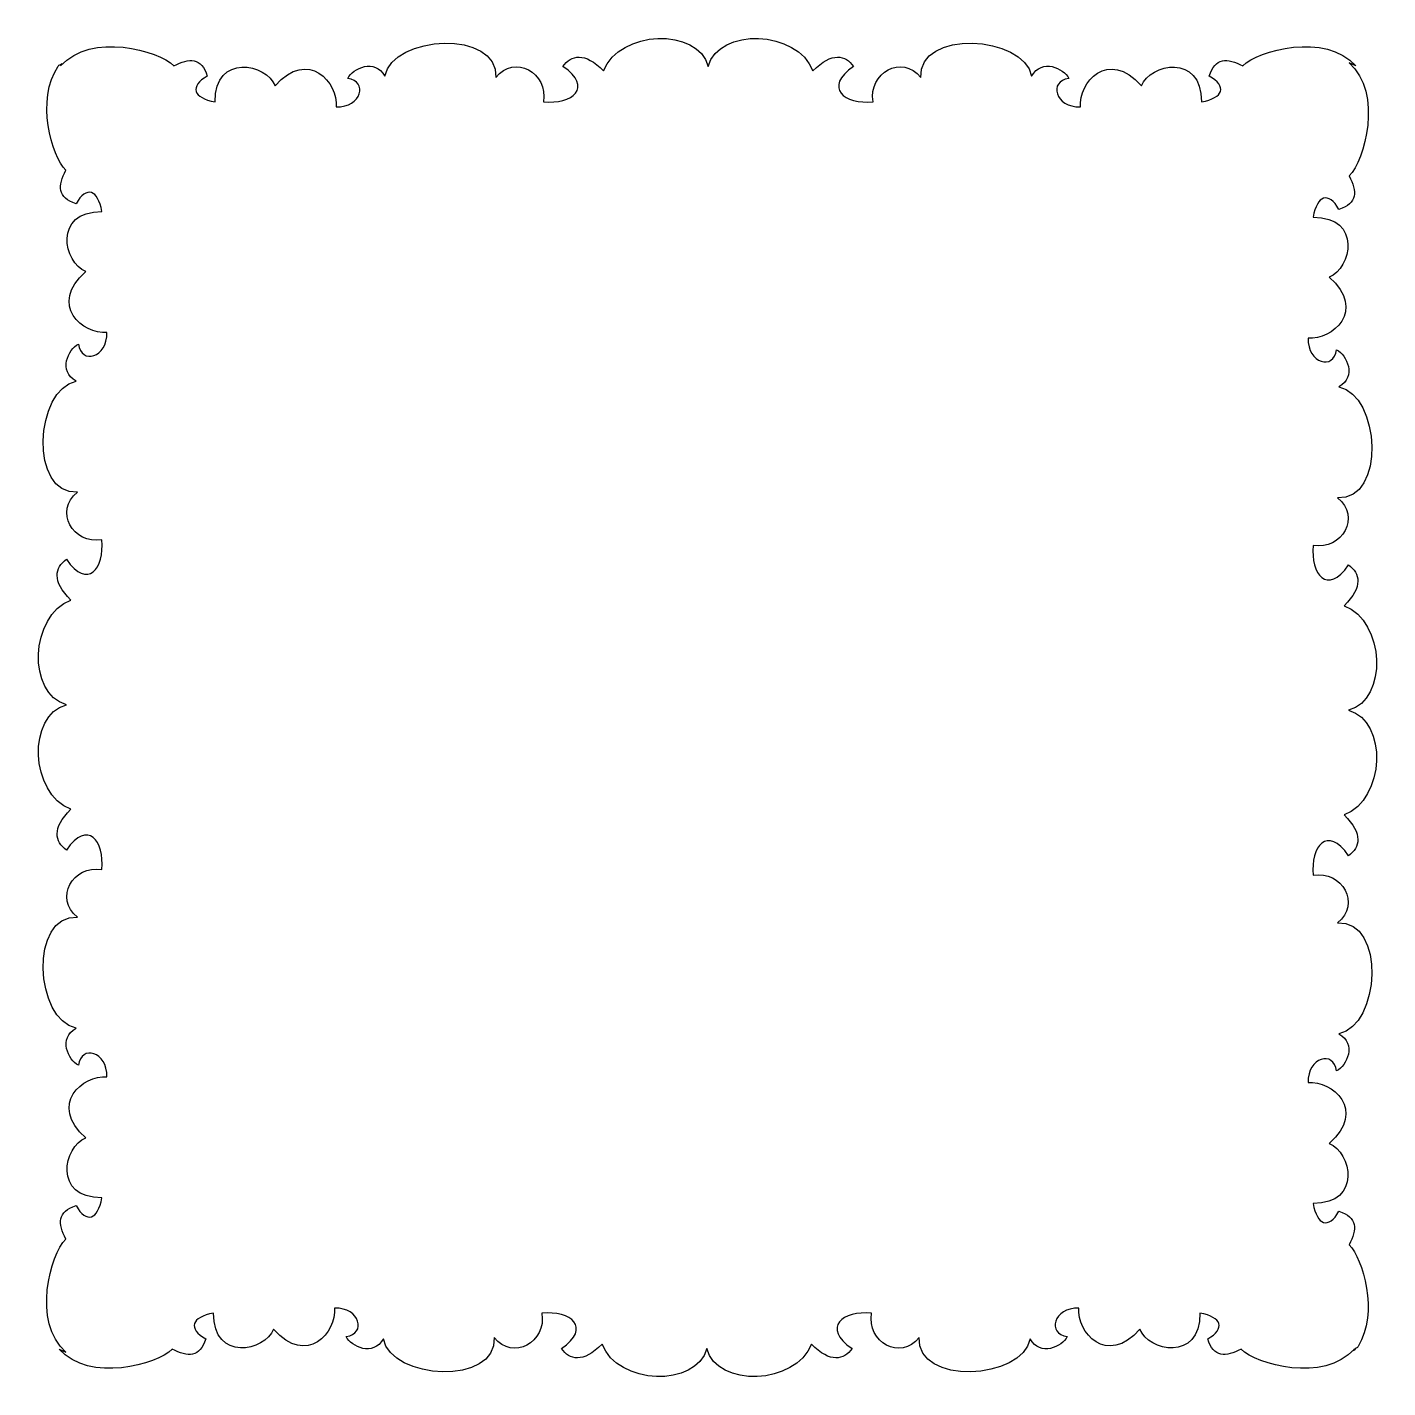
# Model space of a CAD drawing. Header units: centimetres. Extents: x -11.4 to 11.4, y -11.4 to 11.4.
import ezdxf

# ---------------------------------------------------------------- set-up
doc = ezdxf.new("R2010")
doc.units = ezdxf.units.CM
doc.header["$MEASUREMENT"] = 0
doc.layers.add('Camada 1', color=7, linetype='Continuous')

msp = doc.modelspace()

# ---------------------------------------------------------------- linework, layer by layer
at = {"layer": 'Camada 1'}
msp.add_open_spline([(10.71301, -0.04728), (11.36687, 0.12396), (11.32428, 1.44293), (10.63625, 1.70098), (10.63625, 1.70098), (10.96211, 2.02319), (10.89983, 2.24115), (10.71301, 2.38122), (10.71301, 2.38122), (10.355, 1.86753), (10.07476, 2.22557), (10.12148, 2.70817), (10.12148, 2.70817), (10.5945, 2.62213), (10.93097, 3.1908), (10.52624, 3.50211), (10.52624, 3.50211), (11.33573, 3.45538), (11.23823, 5.22701), (10.55029, 5.35594), (10.55029, 5.35594), (10.85319, 5.52586), (10.68266, 5.89135), (10.51066, 5.97731), (10.51066, 5.97731), (10.46767, 5.6333), (10.02811, 5.74379), (10.03428, 6.173), (10.03428, 6.173), (10.43285, 6.13305), (11.02435, 6.63115), (10.38615, 7.19157), (10.38615, 7.19157), (10.75974, 7.33175), (10.9372, 8.19394), (10.12024, 8.19394), (10.12024, 8.19394), (10.18369, 8.56155), (10.37821, 8.62399), (10.55029, 8.32295), (10.55029, 8.32295), (10.86874, 8.42145), (10.85123, 8.62397), (10.72222, 8.88196), (10.72222, 8.88196), (10.98027, 9.14001), (11.28909, 10.2584), (10.72222, 10.77394), (10.72222, 10.77394), (10.72222, 10.77394), (10.83424, 10.72219), (10.83424, 10.72219), (10.83424, 10.72219), (10.3187, 11.28898), (9.20031, 10.98019), (8.94226, 10.72219), (8.94226, 10.72219), (8.68426, 10.85117), (8.48175, 10.86866), (8.38325, 10.55018), (8.38325, 10.55018), (8.68427, 10.37817), (8.62185, 10.18365), (8.25421, 10.12018), (8.25421, 10.12018), (8.25421, 10.93713), (7.39199, 10.75968), (7.25184, 10.38606), (7.25184, 10.38606), (6.69143, 11.02434), (6.19332, 10.43279), (6.23327, 10.03422), (6.23327, 10.03422), (5.80406, 10.02803), (5.6936, 10.46763), (6.03758, 10.5106), (6.03758, 10.5106), (5.95162, 10.68261), (5.58612, 10.8531), (5.41621, 10.55021), (5.41621, 10.55021), (5.28725, 11.23821), (3.51565, 11.33571), (3.56238, 10.52619), (3.56238, 10.52619), (3.25104, 10.93092), (2.6824, 10.59448), (2.76844, 10.12143), (2.76844, 10.12143), (2.28584, 10.0747), (1.92781, 10.35492), (2.44149, 10.71299), (2.44149, 10.71299), (2.30139, 10.89979), (2.08346, 10.9621), (1.76125, 10.63621), (1.76125, 10.63621), (1.5032, 11.32421), (0.18423, 11.36683), (0.01299, 10.71299), (0.01299, 10.71299), (-0.15827, 11.36683), (-1.47725, 11.3242), (-1.73527, 10.63621), (-1.73527, 10.63621), (-2.05753, 10.96207), (-2.27547, 10.89979), (-2.41554, 10.71299), (-2.41554, 10.71299), (-1.9018, 10.35493), (-2.25989, 10.07471), (-2.74246, 10.12143), (-2.74246, 10.12143), (-2.65647, 10.59445), (-3.22509, 10.93092), (-3.53642, 10.52619), (-3.53642, 10.52619), (-3.48969, 11.33568), (-5.26127, 11.23821), (-5.39025, 10.55021), (-5.39025, 10.55021), (-5.56017, 10.85311), (-5.92561, 10.68261), (-6.01162, 10.5106), (-6.01162, 10.5106), (-5.66761, 10.46761), (-5.7781, 10.02803), (-6.20728, 10.03422), (-6.20728, 10.03422), (-6.16733, 10.43279), (-6.66549, 11.02434), (-7.2259, 10.38606), (-7.2259, 10.38606), (-7.36602, 10.7597), (-8.22827, 10.93716), (-8.22827, 10.12018), (-8.22827, 10.12018), (-8.59583, 10.18368), (-8.65827, 10.37818), (-8.35728, 10.55018), (-8.35728, 10.55018), (-8.45573, 10.86866), (-8.65827, 10.85117), (-8.91627, 10.72219), (-8.91627, 10.72219), (-9.17427, 10.98019), (-10.29269, 11.28898), (-10.80828, 10.72219), (-10.80828, 10.72219), (-10.80828, 10.72219), (-10.78706, 10.75825), (-10.78706, 10.75825), (-10.78706, 10.75825), (-10.80227, 10.74775), (-10.81844, 10.73817), (-10.8358, 10.72994), (-10.8358, 10.72994), (-10.84019, 10.72502), (-10.84437, 10.72002), (-10.84903, 10.71533), (-10.84903, 10.71533), (-11.23059, 10.15862), (-10.95727, 9.21154), (-10.72219, 8.97646), (-10.72219, 8.97646), (-10.8512, 8.71849), (-10.86874, 8.51595), (-10.55026, 8.41745), (-10.55026, 8.41745), (-10.37817, 8.71847), (-10.18368, 8.65605), (-10.12021, 8.28844), (-10.12021, 8.28844), (-10.93719, 8.28844), (-10.75973, 7.42622), (-10.38612, 7.28607), (-10.38612, 7.28607), (-11.02432, 6.72566), (-10.43285, 6.22755), (-10.03425, 6.26748), (-10.03425, 6.26748), (-10.02811, 5.83827), (-10.46766, 5.72778), (-10.51063, 6.07179), (-10.51063, 6.07179), (-10.68264, 5.98583), (-10.85316, 5.62033), (-10.55026, 5.45042), (-10.55026, 5.45042), (-11.2382, 5.32146), (-11.3357, 3.54984), (-10.52618, 3.59656), (-10.52618, 3.59656), (-10.93094, 3.28525), (-10.59447, 2.71661), (-10.12145, 2.80265), (-10.12145, 2.80265), (-10.07472, 2.32002), (-10.35497, 1.96202), (-10.71301, 2.47568), (-10.71301, 2.47568), (-10.89981, 2.33561), (-10.96212, 2.11765), (-10.63623, 1.79544), (-10.63623, 1.79544), (-11.32425, 1.53739), (-11.36685, 0.21842), (-10.71301, 0.04718), (-10.71301, 0.04718), (-11.36685, -0.12406), (-11.32425, -1.44303), (-10.63623, -1.70108), (-10.63623, -1.70108), (-10.96209, -2.02329), (-10.89981, -2.24123), (-10.71301, -2.38132), (-10.71301, -2.38132), (-10.35498, -1.86763), (-10.07473, -2.22564), (-10.12145, -2.70827), (-10.12145, -2.70827), (-10.59447, -2.62223), (-10.93094, -3.19087), (-10.52618, -3.50221), (-10.52618, -3.50221), (-11.33567, -3.45546), (-11.2382, -5.22708), (-10.55026, -5.35604), (-10.55026, -5.35604), (-10.85316, -5.52596), (-10.68263, -5.89142), (-10.51063, -5.97739), (-10.51063, -5.97739), (-10.46764, -5.63338), (-10.02808, -5.7439), (-10.03425, -6.17308), (-10.03425, -6.17308), (-10.43284, -6.13313), (-11.02432, -6.63123), (-10.38612, -7.19165), (-10.38612, -7.19165), (-10.75976, -7.33176), (-10.93721, -8.19399), (-10.12023, -8.19399), (-10.12023, -8.19399), (-10.1837, -8.5616), (-10.3782, -8.62404), (-10.55028, -8.32303), (-10.55028, -8.32303), (-10.86876, -8.42153), (-10.85124, -8.62405), (-10.72221, -8.88202), (-10.72221, -8.88202), (-10.98026, -9.14009), (-11.28908, -10.25846), (-10.72221, -10.77403), (-10.72221, -10.77403), (-10.72221, -10.77403), (-10.83426, -10.72225), (-10.83426, -10.72225), (-10.83426, -10.72225), (-10.31872, -11.28904), (-9.20033, -10.9803), (-8.94225, -10.72225), (-8.94225, -10.72225), (-8.68428, -10.85129), (-8.48174, -10.86872), (-8.38326, -10.55024), (-8.38326, -10.55024), (-8.68428, -10.37823), (-8.62183, -10.18371), (-8.25425, -10.12027), (-8.25425, -10.12027), (-8.25425, -10.93725), (-7.39203, -10.75979), (-7.25188, -10.3861), (-7.25188, -10.3861), (-6.69147, -11.02438), (-6.19336, -10.43285), (-6.23331, -10.03431), (-6.23331, -10.03431), (-5.8041, -10.02809), (-5.69361, -10.46772), (-6.03762, -10.51069), (-6.03762, -10.51069), (-5.95163, -10.6827), (-5.58616, -10.85314), (-5.41625, -10.55025), (-5.41625, -10.55025), (-5.28729, -11.23827), (-3.51569, -11.33575), (-3.56242, -10.52628), (-3.56242, -10.52628), (-3.25111, -10.93104), (-2.68244, -10.59457), (-2.76848, -10.12152), (-2.76848, -10.12152), (-2.28588, -10.07479), (-1.92785, -10.35496), (-2.44153, -10.71308), (-2.44153, -10.71308), (-2.30146, -10.89988), (-2.0835, -10.96216), (-1.76129, -10.6363), (-1.76129, -10.6363), (-1.50324, -11.32424), (-0.18427, -11.36692), (-0.01303, -10.71308), (-0.01303, -10.71308), (0.15829, -11.36692), (1.47726, -11.32424), (1.73523, -10.6363), (1.73523, -10.6363), (2.05755, -10.96216), (2.27548, -10.89988), (2.41555, -10.71308), (2.41555, -10.71308), (1.90178, -10.35497), (2.2599, -10.0748), (2.74244, -10.12152), (2.74244, -10.12152), (2.65645, -10.59457), (3.22504, -10.93104), (3.53643, -10.52628), (3.53643, -10.52628), (3.4897, -11.33577), (5.26125, -11.23827), (5.39029, -10.55025), (5.39029, -10.55025), (5.56018, -10.85315), (5.9256, -10.6827), (6.01164, -10.51069), (6.01164, -10.51069), (5.66763, -10.46772), (5.77812, -10.02809), (6.20725, -10.03431), (6.20725, -10.03431), (6.1673, -10.43285), (6.66551, -11.02438), (7.2259, -10.3861), (7.2259, -10.3861), (7.366, -10.7598), (8.2283, -10.93725), (8.2283, -10.12027), (8.2283, -10.12027), (8.59583, -10.18372), (8.65827, -10.37824), (8.35731, -10.55024), (8.35731, -10.55024), (8.45576, -10.86872), (8.65827, -10.85128), (8.91632, -10.72225), (8.91632, -10.72225), (9.17429, -10.9803), (10.29271, -11.28904), (10.80833, -10.72225), (10.80833, -10.72225), (10.80833, -10.72225), (10.7929, -10.7485), (10.7929, -10.7485), (10.7929, -10.7485), (10.81216, -10.72678), (10.83457, -10.70778), (10.85934, -10.69111), (10.85934, -10.69111), (10.86371, -10.68566), (10.86812, -10.68021), (10.87281, -10.675), (10.87281, -10.675), (11.21613, -10.11406), (10.95192, -9.20619), (10.72224, -8.97659), (10.72224, -8.97659), (10.85125, -8.71862), (10.86877, -8.51608), (10.55031, -8.41758), (10.55031, -8.41758), (10.37822, -8.71862), (10.18373, -8.65618), (10.12026, -8.28857), (10.12026, -8.28857), (10.93721, -8.28857), (10.75976, -7.42635), (10.38617, -7.28617), (10.38617, -7.28617), (11.02437, -6.72576), (10.4329, -6.22765), (10.0343, -6.2676), (10.0343, -6.2676), (10.02814, -5.83839), (10.46769, -5.72793), (10.51068, -6.07191), (10.51068, -6.07191), (10.68269, -5.98595), (10.85321, -5.62045), (10.55031, -5.45054), (10.55031, -5.45054), (11.23825, -5.32161), (11.33575, -3.54998), (10.52626, -3.59671), (10.52626, -3.59671), (10.93099, -3.2854), (10.59452, -2.71673), (10.1215, -2.80277), (10.1215, -2.80277), (10.07477, -2.32017), (10.35502, -1.96214), (10.71303, -2.47582), (10.71303, -2.47582), (10.89985, -2.33575), (10.96214, -2.11781), (10.63627, -1.79558), (10.63627, -1.79558), (11.32427, -1.53749), (11.36687, -0.21849), (10.71301, -0.04728)], degree=3, knots=[0, 0, 0, 0, 0.00952381, 0.00952381, 0.00952381, 0.00952381, 0.01904762, 0.01904762, 0.01904762, 0.01904762, 0.02857143, 0.02857143, 0.02857143, 0.02857143, 0.03809524, 0.03809524, 0.03809524, 0.03809524, 0.04761905, 0.04761905, 0.04761905, 0.04761905, 0.05714286, 0.05714286, 0.05714286, 0.05714286, 0.06666667, 0.06666667, 0.06666667, 0.06666667, 0.07619048, 0.07619048, 0.07619048, 0.07619048, 0.08571429, 0.08571429, 0.08571429, 0.08571429, 0.0952381, 0.0952381, 0.0952381, 0.0952381, 0.1047619, 0.1047619, 0.1047619, 0.1047619, 0.11428571, 0.11428571, 0.11428571, 0.11428571, 0.12380952, 0.12380952, 0.12380952, 0.12380952, 0.13333333, 0.13333333, 0.13333333, 0.13333333, 0.14285714, 0.14285714, 0.14285714, 0.14285714, 0.15238095, 0.15238095, 0.15238095, 0.15238095, 0.16190476, 0.16190476, 0.16190476, 0.16190476, 0.17142857, 0.17142857, 0.17142857, 0.17142857, 0.18095238, 0.18095238, 0.18095238, 0.18095238, 0.19047619, 0.19047619, 0.19047619, 0.19047619, 0.2, 0.2, 0.2, 0.2, 0.20952381, 0.20952381, 0.20952381, 0.20952381, 0.21904762, 0.21904762, 0.21904762, 0.21904762, 0.22857143, 0.22857143, 0.22857143, 0.22857143, 0.23809524, 0.23809524, 0.23809524, 0.23809524, 0.24761905, 0.24761905, 0.24761905, 0.24761905, 0.25714286, 0.25714286, 0.25714286, 0.25714286, 0.26666667, 0.26666667, 0.26666667, 0.26666667, 0.27619048, 0.27619048, 0.27619048, 0.27619048, 0.28571429, 0.28571429, 0.28571429, 0.28571429, 0.2952381, 0.2952381, 0.2952381, 0.2952381, 0.3047619, 0.3047619, 0.3047619, 0.3047619, 0.31428571, 0.31428571, 0.31428571, 0.31428571, 0.32380952, 0.32380952, 0.32380952, 0.32380952, 0.33333333, 0.33333333, 0.33333333, 0.33333333, 0.34285714, 0.34285714, 0.34285714, 0.34285714, 0.35238095, 0.35238095, 0.35238095, 0.35238095, 0.36190476, 0.36190476, 0.36190476, 0.36190476, 0.37142857, 0.37142857, 0.37142857, 0.37142857, 0.38095238, 0.38095238, 0.38095238, 0.38095238, 0.39047619, 0.39047619, 0.39047619, 0.39047619, 0.4, 0.4, 0.4, 0.4, 0.40952381, 0.40952381, 0.40952381, 0.40952381, 0.41904762, 0.41904762, 0.41904762, 0.41904762, 0.42857143, 0.42857143, 0.42857143, 0.42857143, 0.43809524, 0.43809524, 0.43809524, 0.43809524, 0.44761905, 0.44761905, 0.44761905, 0.44761905, 0.45714286, 0.45714286, 0.45714286, 0.45714286, 0.46666667, 0.46666667, 0.46666667, 0.46666667, 0.47619048, 0.47619048, 0.47619048, 0.47619048, 0.48571429, 0.48571429, 0.48571429, 0.48571429, 0.4952381, 0.4952381, 0.4952381, 0.4952381, 0.5047619, 0.5047619, 0.5047619, 0.5047619, 0.51428571, 0.51428571, 0.51428571, 0.51428571, 0.52380952, 0.52380952, 0.52380952, 0.52380952, 0.53333333, 0.53333333, 0.53333333, 0.53333333, 0.54285714, 0.54285714, 0.54285714, 0.54285714, 0.55238095, 0.55238095, 0.55238095, 0.55238095, 0.56190476, 0.56190476, 0.56190476, 0.56190476, 0.57142857, 0.57142857, 0.57142857, 0.57142857, 0.58095238, 0.58095238, 0.58095238, 0.58095238, 0.59047619, 0.59047619, 0.59047619, 0.59047619, 0.6, 0.6, 0.6, 0.6, 0.60952381, 0.60952381, 0.60952381, 0.60952381, 0.61904762, 0.61904762, 0.61904762, 0.61904762, 0.62857143, 0.62857143, 0.62857143, 0.62857143, 0.63809524, 0.63809524, 0.63809524, 0.63809524, 0.64761905, 0.64761905, 0.64761905, 0.64761905, 0.65714286, 0.65714286, 0.65714286, 0.65714286, 0.66666667, 0.66666667, 0.66666667, 0.66666667, 0.67619048, 0.67619048, 0.67619048, 0.67619048, 0.68571429, 0.68571429, 0.68571429, 0.68571429, 0.6952381, 0.6952381, 0.6952381, 0.6952381, 0.7047619, 0.7047619, 0.7047619, 0.7047619, 0.71428571, 0.71428571, 0.71428571, 0.71428571, 0.72380952, 0.72380952, 0.72380952, 0.72380952, 0.73333333, 0.73333333, 0.73333333, 0.73333333, 0.74285714, 0.74285714, 0.74285714, 0.74285714, 0.75238095, 0.75238095, 0.75238095, 0.75238095, 0.76190476, 0.76190476, 0.76190476, 0.76190476, 0.77142857, 0.77142857, 0.77142857, 0.77142857, 0.78095238, 0.78095238, 0.78095238, 0.78095238, 0.79047619, 0.79047619, 0.79047619, 0.79047619, 0.8, 0.8, 0.8, 0.8, 0.80952381, 0.80952381, 0.80952381, 0.80952381, 0.81904762, 0.81904762, 0.81904762, 0.81904762, 0.82857143, 0.82857143, 0.82857143, 0.82857143, 0.83809524, 0.83809524, 0.83809524, 0.83809524, 0.84761905, 0.84761905, 0.84761905, 0.84761905, 0.85714286, 0.85714286, 0.85714286, 0.85714286, 0.86666667, 0.86666667, 0.86666667, 0.86666667, 0.87619048, 0.87619048, 0.87619048, 0.87619048, 0.88571429, 0.88571429, 0.88571429, 0.88571429, 0.8952381, 0.8952381, 0.8952381, 0.8952381, 0.9047619, 0.9047619, 0.9047619, 0.9047619, 0.91428571, 0.91428571, 0.91428571, 0.91428571, 0.92380952, 0.92380952, 0.92380952, 0.92380952, 0.93333333, 0.93333333, 0.93333333, 0.93333333, 0.94285714, 0.94285714, 0.94285714, 0.94285714, 0.95238095, 0.95238095, 0.95238095, 0.95238095, 0.96190476, 0.96190476, 0.96190476, 0.96190476, 0.97142857, 0.97142857, 0.97142857, 0.97142857, 0.98095238, 0.98095238, 0.98095238, 0.98095238, 1, 1, 1, 1], dxfattribs=at)

doc.saveas('drawing.dxf')
